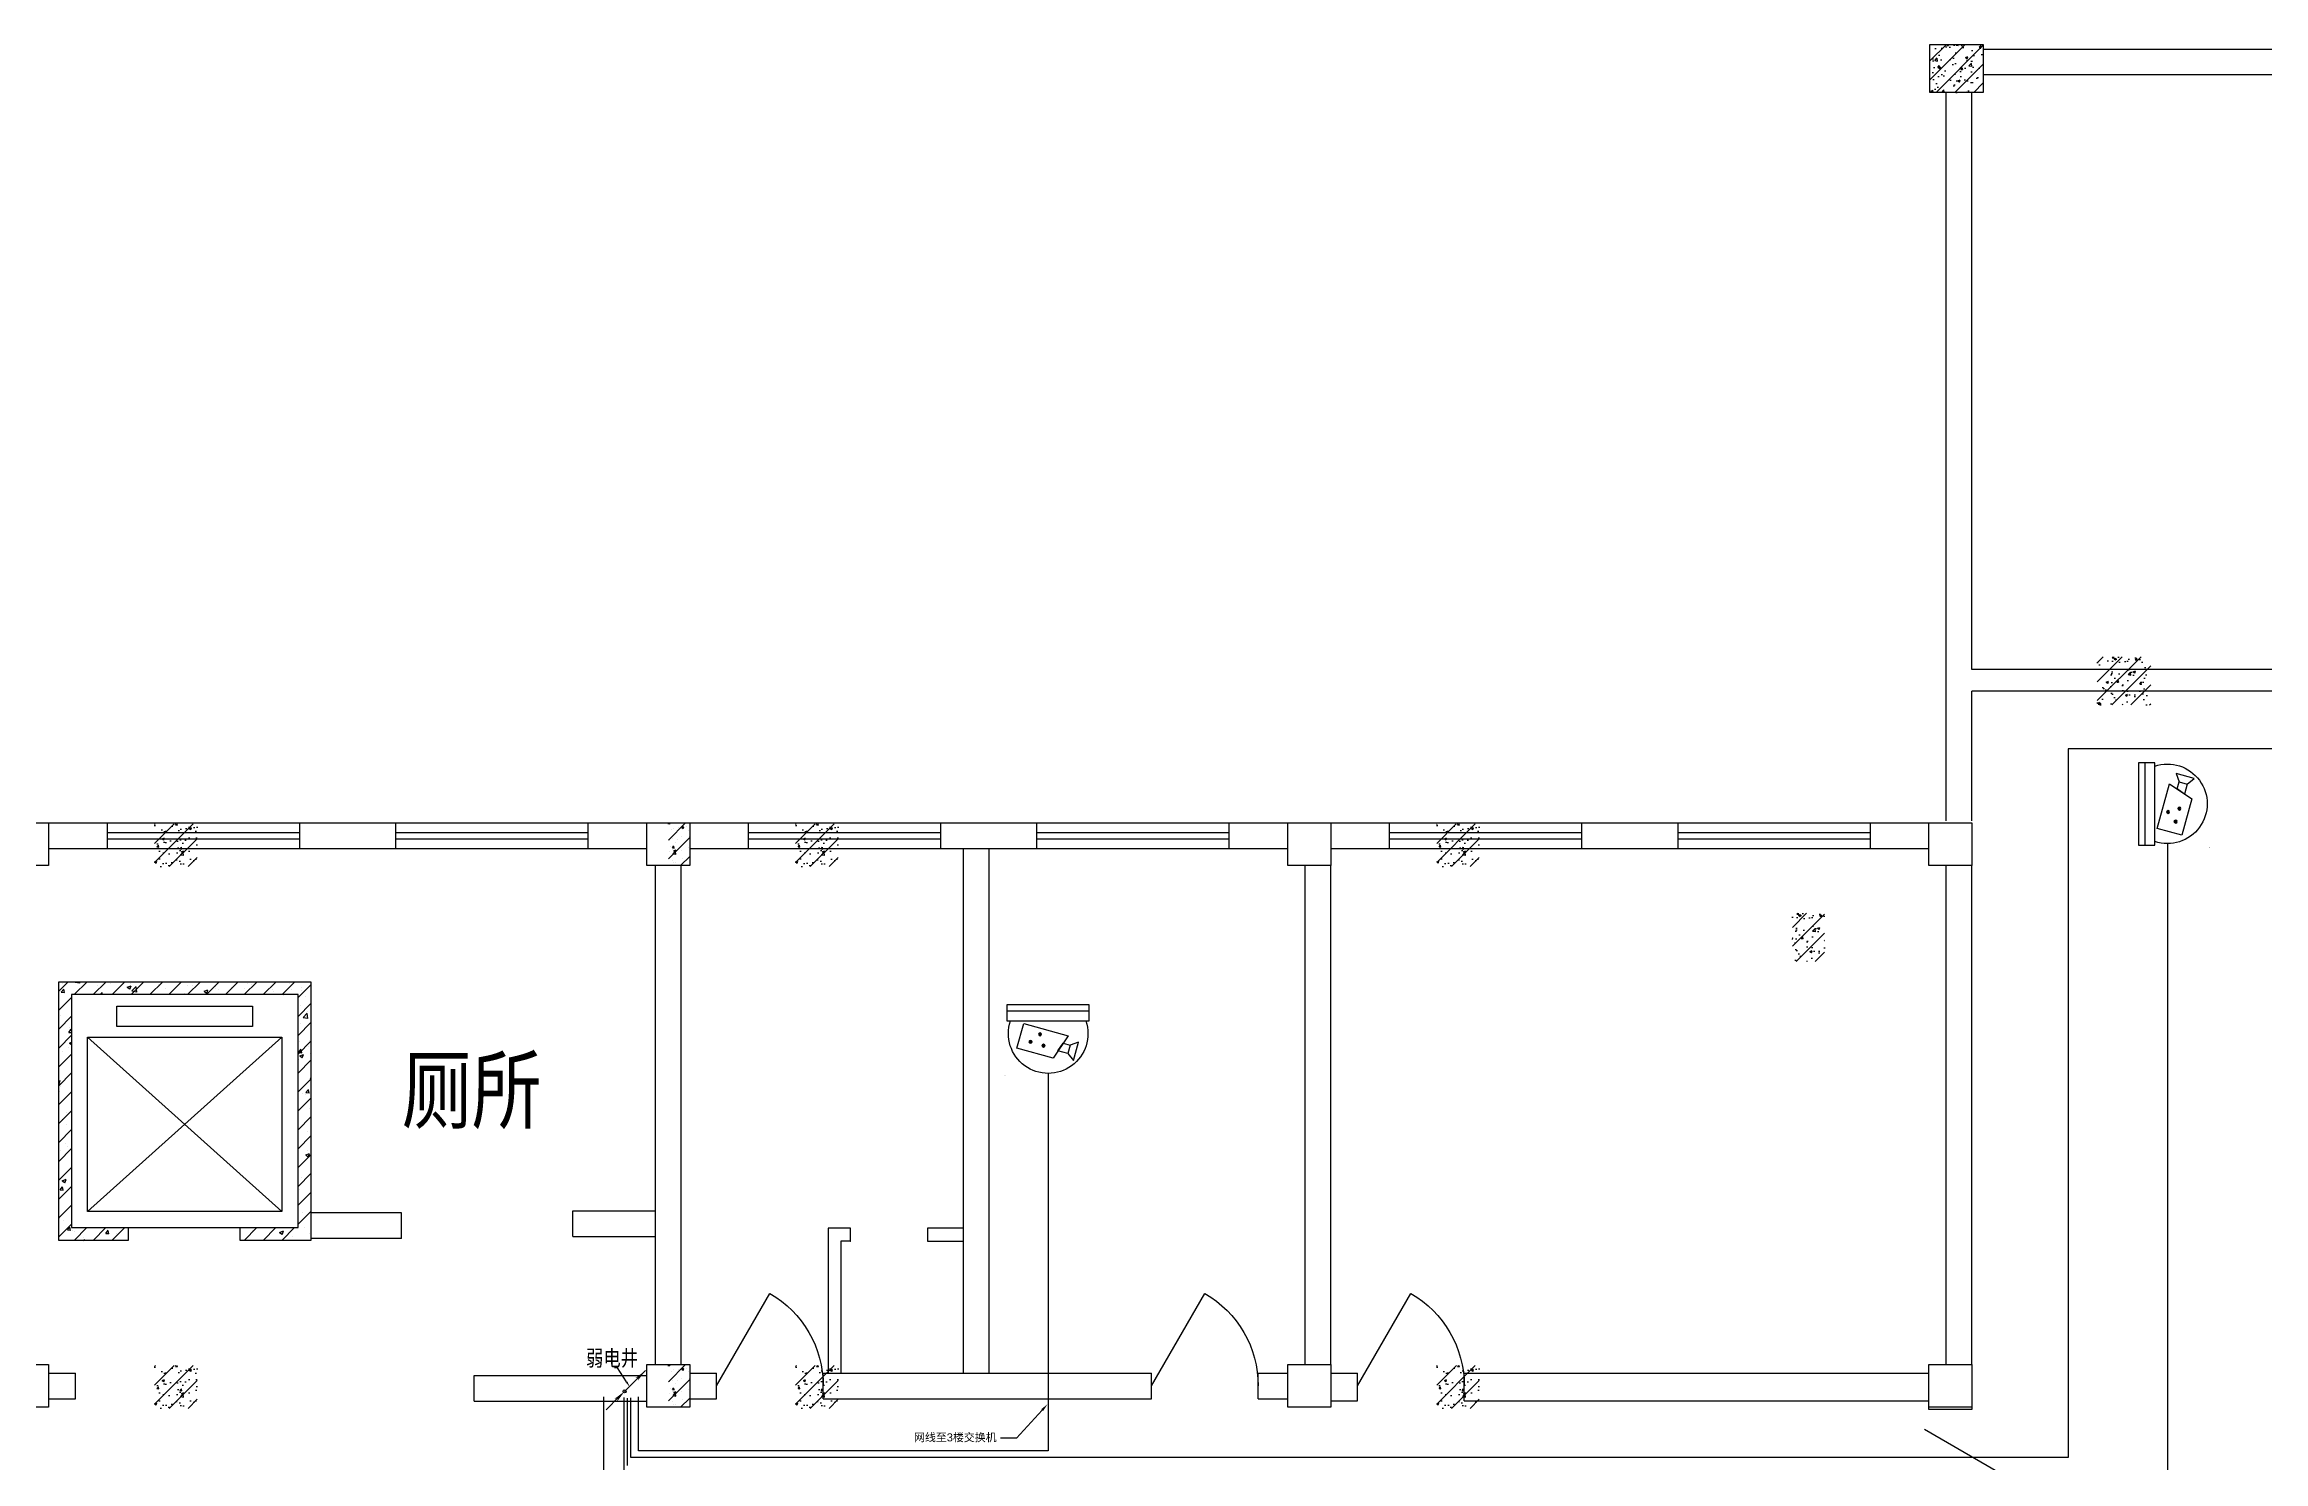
# Model space of a CAD drawing. Header units: millimetres. Extents: x 1454 to 76815, y 2126 to 32240.
# Drawn here: x 9694 to 23542, y 23398 to 32240 of the extents above; entities that cross this region are included whole.
import ezdxf
from ezdxf import colors
from ezdxf.entities.mleader import LeaderData, LeaderLine
from ezdxf.enums import TextEntityAlignment as Align
from ezdxf.math import Vec2, Vec3

# ---------------------------------------------------------------- set-up
doc = ezdxf.new("R2010")
doc.units = ezdxf.units.MM
doc.linetypes.add('CONTINOUS', pattern=[0])
for name, color, linetype in [('BD0', 7, 'Continuous'), ('C', 7, 'Continuous'), ('EBL', 3, 'Continuous'), ('EV-保安监控', 130, 'Continuous'), ('FL', 7, 'Continuous'), ('JJ', 7, 'Continuous'), ('M', 7, 'Continuous'), ('WINDOW_TEXT', 7, 'Continuous'), ('Z', 7, 'Continuous'), ('Z1', 9, 'Continuous'), ('安防设备', 1, 'Continuous'), ('文字说明', 7, 'Continuous'), ('标注', 3, 'Continuous')]:
    doc.layers.add(name, color=color, linetype=linetype)
doc.styles.add('china', font='SimSun.ttf', dxfattribs={"width": 0.8})
doc.styles.add('SIMPLEX', font='SIMPLEX.SHX')
doc.styles.get("Standard").update_dxf_attribs({"font": 'arial.ttf'})

# ---------------------------------------------------------------- blocks, each defined once
blk = doc.blocks.new('A$C7263570F')
at = {"layer": '安防设备', "color": 1, "linetype": 'Continuous', "lineweight": -3}
for p, q in [((0, 428), (0, 327)), ((514, 428), (0, 428)), ((514, 327), (514, 428)), ((514, 389), (0, 389)), ((0, 327), (514, 327)), ((62, 158), (105, 312)), ((105, 312), (382, 234)), ((288, 95), (62, 158)), ((141, 202), (138, 196)), ((138, 196), (141, 190)), ((141, 202), (147, 205)), ((141, 190), (147, 188)), ((147, 205), (153, 202)), ((147, 188), (153, 190)), ((153, 202), (155, 196)), ((155, 196), (153, 190)), ((201, 250), (198, 244)), ((198, 244), (201, 237)), ((201, 250), (207, 252)), ((201, 237), (207, 235)), ((207, 252), (213, 250)), ((207, 235), (213, 237)), ((213, 250), (215, 244)), ((215, 244), (213, 237)), ((222, 179), (219, 173)), ((219, 173), (222, 167)), ((222, 179), (228, 182)), ((222, 167), (228, 165)), ((228, 182), (234, 179)), ((228, 165), (234, 167)), ((234, 179), (236, 173)), ((236, 173), (234, 167)), ((382, 234), (288, 95)), ((319, 141), (351, 188)), ((380, 124), (319, 141)), ((351, 188), (395, 175)), ((395, 175), (380, 124)), ((395, 175), (380, 124)), ((447, 194), (395, 175)), ((415, 81), (447, 194)), ((380, 124), (415, 81))]:
    blk.add_line(p, q, dxfattribs=at)
at = {"layer": '安防设备', "color": 1, "linetype": 'Continuous', "lineweight": -3, "extrusion": (0, 0, -1)}
blk.add_ellipse((258, 248), major_axis=(0, 248), ratio=1, start_param=1.247574, end_param=5.035609, dxfattribs=at)
at = {"layer": '安防设备', "color": 1, "lineweight": -3, "extrusion": (0, 0, -1)}
for centre, major_axis, start_param, end_param in [((147, 196), (6.02, 6.02), 3.926991, 10.210176), ((207, 244), (6.02, 6.02), 3.926991, 10.210176), ((228, 173), (-6.02, 6.02), 5.497787, 11.780972)]:
    blk.add_ellipse(centre, major_axis=major_axis, ratio=1, start_param=start_param, end_param=end_param, dxfattribs=at)
at = {"layer": '安防设备', "color": 1, "linetype": 'Continuous', "lineweight": -3}
for points in [[(153, 202), (155, 196), (138, 196)], [(147, 205), (153, 202), (141, 202)], [(155, 196), (153, 190), (141, 190)], [(213, 250), (215, 244), (198, 244)], [(207, 252), (213, 250), (201, 250)], [(215, 244), (213, 237), (201, 237)], [(234, 179), (236, 173), (219, 173)], [(228, 182), (234, 179), (222, 179)], [(236, 173), (234, 167), (222, 167)]]:
    blk.add_solid(points, dxfattribs=at)
at = {"layer": '安防设备', "color": 1, "linetype": 'Continuous', "lineweight": -3, "extrusion": (0, 0, -1)}
for points in [[(-153, 202), (-141, 202), (-138, 196)], [(-155, 196), (-138, 196), (-141, 190)], [(-153, 190), (-141, 190), (-147, 188)], [(-213, 250), (-201, 250), (-198, 244)], [(-215, 244), (-198, 244), (-201, 237)], [(-213, 237), (-201, 237), (-207, 235)], [(-234, 179), (-222, 179), (-219, 173)], [(-236, 173), (-219, 173), (-222, 167)], [(-234, 167), (-222, 167), (-228, 165)]]:
    blk.add_solid(points, dxfattribs=at)
at = {"flags": 1}
for tag, p in [('SADA', (-61, 174)), ('ID', (664, -175)), ('名称', (-88, -232))]:
    blk.add_attdef(tag, p, '', height=200, dxfattribs=at)
blk.add_attdef('名称', (-20, -15), '', height=2.5)
blk = doc.blocks.new('_DBLK')
blk.add_line((-0.5, 0), (0, -0.866))
blk.add_arc((-0.5, 0), 1, 300, 0)
at = {"layer": 'WINDOW_TEXT', "style": 'SIMPLEX', "flags": 9}
blk.add_attdef('A', text='', height=1, dxfattribs=at).set_placement((0, 1.5), align=Align.MIDDLE)
blk = doc.blocks.new('A$C79620AF5')
at = {"layer": 'M', "yscale": 2000, "zscale": 2000, "rotation": 180}
for p, xscale in [((1000, 0), -2000), ((3000, 0), 2000)]:
    blk.add_blockref('_DBLK', p, dxfattribs=dict(at, xscale=xscale))

msp = doc.modelspace()

# ---------------------------------------------------------------- hatches: boundary and pattern name
at = {"layer": 'Z1'}
h = msp.add_hatch(dxfattribs=at)
h.set_pattern_fill('ANSI31', color=256, scale=666.666667, style=0)
h.set_pattern_definition([(45, (-1457362.63, -501754.86), (-58.925565, 58.925565), [])])
h.paths.add_polyline_path([(21460, 32240), (21793, 32240), (21793, 31940), (21460, 31940)])
h = msp.add_hatch(dxfattribs=at)
h.set_pattern_fill('AR-CONC', color=256, scale=20, style=0)
h.set_pattern_definition([(50, (-1457362.63, -501754.86), (143.4520365, -12.550427), [15, -165]), (355, (-1457362.63, -501754.86), (-27.750267, 150.438427), [12, -132]), (100.4514, (-1457350.68, -501755.9), (115.701876, 137.887908), [12.748038, -140.228422]), (46.1842, (-1457362.63, -501714.86), (213.44821, -33.103803), [22.5, -247.5]), (96.6356, (-1457344.84, -501717.62), (186.93254, 194.823574), [19.122058, -210.3426]), (351.1842, (-1457362.63, -501714.86), (186.93239, 194.82372), [18, -198]), (21, (-1457342.63, -501724.86), (119.38141, -80.523778), [15, -165]), (326, (-1457342.63, -501724.86), (48.663066, 145.030009), [12, -132]), (71.4514, (-1457332.68, -501731.57), (168.044526, 64.506099), [12.748038, -140.228422]), (37.5, (-1457362.63, -501754.86), (2.431971, 66.5787708), [0, -130.4, 0, -134, 0, -132.5]), (7.5, (-1457362.63, -501754.86), (52.6139075, 78.8823424), [0, -76.4, 0, -127.4, 0, -50.5]), (327.5, (-1457407.23, -501754.86), (106.7644872, -4.5109743), [0, -50, 0, -156, 0, -207]), (317.5, (-1457427.23, -501754.86), (116.637234, 20.0209965), [0, -65, 0, -103.6, 0, -147])])
h.paths.add_polyline_path([(21460, 32240), (21793, 32240), (21793, 31940), (21460, 31940)])
h = msp.add_hatch(dxfattribs=at)
h.set_pattern_fill('ANSI31', color=256, scale=666.666667, style=0)
h.set_pattern_definition([(45, (-1663123.22, -79572.72), (-58.925565, 58.925565), [])])
h.paths.add_polyline_path([(22504, 28419), (22838, 28419), (22838, 28119), (22504, 28119)])
h = msp.add_hatch(dxfattribs=at)
h.set_pattern_fill('AR-CONC', color=256, scale=20, style=0)
h.set_pattern_definition([(50, (-1663123.22, -79572.72), (143.4520365, -12.550427), [15, -165]), (355, (-1663123.22, -79572.72), (-27.750267, 150.438427), [12, -132]), (100.4514, (-1663111.26, -79573.77), (115.701876, 137.887908), [12.748038, -140.228422]), (46.1842, (-1663123.22, -79532.72), (213.44821, -33.103803), [22.5, -247.5]), (96.6356, (-1663105.43, -79535.48), (186.93254, 194.823574), [19.122058, -210.3426]), (351.1842, (-1663123.22, -79532.72), (186.93239, 194.82372), [18, -198]), (21, (-1663103.22, -79542.72), (119.3814104, -80.523778), [15, -165]), (326, (-1663103.22, -79542.72), (48.663066, 145.030009), [12, -132]), (71.4514, (-1663093.27, -79549.43), (168.044526, 64.506099), [12.748038, -140.228422]), (37.5, (-1663123.22, -79572.72), (2.431971, 66.5787708), [0, -130.4, 0, -134, 0, -132.5]), (7.5, (-1663123.22, -79572.72), (52.6139075, 78.8823424), [0, -76.4, 0, -127.4, 0, -50.5]), (327.5, (-1663167.82, -79572.72), (106.7644872, -4.5109743), [0, -50, 0, -156, 0, -207]), (317.5, (-1663187.82, -79572.72), (116.637234, 20.0209965), [0, -65, 0, -103.6, 0, -147])])
h.paths.add_polyline_path([(22504, 28419), (22838, 28419), (22838, 28119), (22504, 28119)])
h = msp.add_hatch(dxfattribs=at)
h.set_pattern_fill('ANSI31', color=256, scale=666.666667, style=0)
h.set_pattern_definition([(45, (-1698977.26, -53520.46), (-58.925565, 58.925565), [])])
h.paths.add_polyline_path([(10382, 27376), (10648, 27376), (10648, 27110), (10382, 27110)])
h = msp.add_hatch(dxfattribs=at)
h.set_pattern_fill('AR-CONC', color=256, scale=20, style=0)
h.set_pattern_definition([(50, (-1698977.26, -53520.46), (143.4520365, -12.550427), [15, -165]), (355, (-1698977.26, -53520.46), (-27.750267, 150.438427), [12, -132]), (100.4514, (-1698965.3, -53521.5), (115.701876, 137.887908), [12.748038, -140.228422]), (46.1842, (-1698977.26, -53480.46), (213.44821, -33.103803), [22.5, -247.5]), (96.6356, (-1698959.47, -53483.22), (186.93254, 194.823574), [19.122058, -210.3426]), (351.1842, (-1698977.26, -53480.46), (186.93239, 194.82372), [18, -198]), (21, (-1698957.26, -53490.46), (119.3814104, -80.523778), [15, -165]), (326, (-1698957.26, -53490.46), (48.663066, 145.030009), [12, -132]), (71.4514, (-1698947.31, -53497.17), (168.044526, 64.506099), [12.748038, -140.228422]), (37.5, (-1698977.26, -53520.46), (2.431971, 66.5787708), [0, -130.4, 0, -134, 0, -132.5]), (7.5, (-1698977.26, -53520.46), (52.6139075, 78.8823424), [0, -76.4, 0, -127.4, 0, -50.5]), (327.5, (-1699021.86, -53520.46), (106.7644872, -4.5109743), [0, -50, 0, -156, 0, -207]), (317.5, (-1699041.86, -53520.46), (116.637234, 20.0209965), [0, -65, 0, -103.6, 0, -147])])
h.paths.add_polyline_path([(10382, 27376), (10648, 27376), (10648, 27110), (10382, 27110)])
h = msp.add_hatch(dxfattribs=at)
h.set_pattern_fill('AR-CONC', color=256, scale=20, style=0)
h.set_pattern_definition([(50, (-1694977.26, -53520.46), (143.4520365, -12.550427), [15, -165]), (355, (-1694977.26, -53520.46), (-27.750267, 150.438427), [12, -132]), (100.4514, (-1694965.3, -53521.5), (115.701876, 137.887908), [12.748038, -140.228422]), (46.1842, (-1694977.26, -53480.46), (213.44821, -33.103803), [22.5, -247.5]), (96.6356, (-1694959.47, -53483.22), (186.93254, 194.823574), [19.122058, -210.3426]), (351.1842, (-1694977.26, -53480.46), (186.93239, 194.82372), [18, -198]), (21, (-1694957.26, -53490.46), (119.3814104, -80.523778), [15, -165]), (326, (-1694957.26, -53490.46), (48.663066, 145.030009), [12, -132]), (71.4514, (-1694947.31, -53497.17), (168.044526, 64.506099), [12.748038, -140.228422]), (37.5, (-1694977.26, -53520.46), (2.431971, 66.5787708), [0, -130.4, 0, -134, 0, -132.5]), (7.5, (-1694977.26, -53520.46), (52.6139075, 78.8823424), [0, -76.4, 0, -127.4, 0, -50.5]), (327.5, (-1695021.86, -53520.46), (106.7644872, -4.5109743), [0, -50, 0, -156, 0, -207]), (317.5, (-1695041.86, -53520.46), (116.637234, 20.0209965), [0, -65, 0, -103.6, 0, -147])])
h.paths.add_polyline_path([(14382, 27376), (14648, 27376), (14648, 27110), (14382, 27110)])
h = msp.add_hatch(dxfattribs=at)
h.set_pattern_fill('ANSI31', color=256, scale=666.666667, style=0)
h.set_pattern_definition([(45, (-1694977.26, -53520.46), (-58.925565, 58.925565), [])])
h.paths.add_polyline_path([(14382, 27376), (14648, 27376), (14648, 27110), (14382, 27110)])
h = msp.add_hatch(dxfattribs=at)
h.set_pattern_fill('ANSI31', color=256, scale=666.666667, style=0)
h.set_pattern_definition([(45, (-1690977.26, -53520.46), (-58.925565, 58.925565), [])])
h.paths.add_polyline_path([(18382, 27376), (18648, 27376), (18648, 27110), (18382, 27110)])
h = msp.add_hatch(dxfattribs=at)
h.set_pattern_fill('AR-CONC', color=256, scale=20, style=0)
h.set_pattern_definition([(50, (-1690977.26, -53520.46), (143.4520365, -12.550427), [15, -165]), (355, (-1690977.26, -53520.46), (-27.750267, 150.438427), [12, -132]), (100.4514, (-1690965.3, -53521.5), (115.701876, 137.887908), [12.748038, -140.228422]), (46.1842, (-1690977.26, -53480.46), (213.44821, -33.103803), [22.5, -247.5]), (96.6356, (-1690959.47, -53483.22), (186.93254, 194.823574), [19.122058, -210.3426]), (351.1842, (-1690977.26, -53480.46), (186.93239, 194.82372), [18, -198]), (21, (-1690957.26, -53490.46), (119.3814104, -80.523778), [15, -165]), (326, (-1690957.26, -53490.46), (48.663066, 145.030009), [12, -132]), (71.4514, (-1690947.31, -53497.17), (168.044526, 64.506099), [12.748038, -140.228422]), (37.5, (-1690977.26, -53520.46), (2.431971, 66.5787708), [0, -130.4, 0, -134, 0, -132.5]), (7.5, (-1690977.26, -53520.46), (52.6139075, 78.8823424), [0, -76.4, 0, -127.4, 0, -50.5]), (327.5, (-1691021.86, -53520.46), (106.7644872, -4.5109743), [0, -50, 0, -156, 0, -207]), (317.5, (-1691041.86, -53520.46), (116.637234, 20.0209965), [0, -65, 0, -103.6, 0, -147])])
h.paths.add_polyline_path([(18382, 27376), (18648, 27376), (18648, 27110), (18382, 27110)])
h = msp.add_hatch(dxfattribs=at)
h.set_pattern_fill('AR-CONC', color=256, scale=20, style=0)
h.set_pattern_definition([(50, (-1665092.01, -81172.55), (143.4520365, -12.550427), [15, -165]), (355, (-1665092, -81172.55), (-27.750267, 150.438427), [12, -132]), (100.4514, (-1665080.05, -81173.6), (115.701876, 137.887908), [12.748038, -140.228422]), (46.1842, (-1665092, -81132.55), (213.44821, -33.103803), [22.5, -247.5]), (96.6356, (-1665074.22, -81135.3), (186.93254, 194.823574), [19.122058, -210.3426]), (351.1842, (-1665092, -81132.55), (186.93239, 194.82372), [18, -198]), (21, (-1665072.01, -81142.55), (119.3814104, -80.523778), [15, -165]), (326, (-1665072, -81142.55), (48.663066, 145.030009), [12, -132]), (71.4514, (-1665062.06, -81149.26), (168.044526, 64.506099), [12.748038, -140.228422]), (37.5, (-1665092.007, -81172.547), (2.431971, 66.5787708), [0, -130.4, 0, -134, 0, -132.5]), (7.5, (-1665092.01, -81172.55), (52.6139075, 78.8823424), [0, -76.4, 0, -127.4, 0, -50.5]), (327.5, (-1665136.607, -81172.547), (106.7644872, -4.5109743), [0, -50, 0, -156, 0, -207]), (317.5, (-1665156.61, -81172.55), (116.637234, 20.0209965), [0, -65, 0, -103.6, 0, -147])])
h.paths.add_polyline_path([(20602, 26819), (20802, 26819), (20802, 26519), (20602, 26519)])
h = msp.add_hatch(dxfattribs=at)
h.set_pattern_fill('ANSI31', color=256, scale=666.666667, style=0)
h.set_pattern_definition([(45, (-1665092.01, -81172.55), (-58.925565, 58.925565), [])])
h.paths.add_polyline_path([(20602, 26819), (20802, 26819), (20802, 26519), (20602, 26519)])
h = msp.add_hatch(dxfattribs=at)
h.set_pattern_fill('ANSI31', color=256, scale=666.666667, style=0)
h.set_pattern_definition([(45, (-1698977.26, -56900.4), (-58.925565, 58.925565), [])])
h.paths.add_polyline_path([(10382, 23997), (10648, 23997), (10648, 23730), (10382, 23730)])
h = msp.add_hatch(dxfattribs=at)
h.set_pattern_fill('AR-CONC', color=256, scale=20, style=0)
h.set_pattern_definition([(50, (-1698977.26, -56900.4), (143.4520365, -12.550427), [15, -165]), (355, (-1698977.26, -56900.4), (-27.750267, 150.438427), [12, -132]), (100.4514, (-1698965.3, -56901.45), (115.701876, 137.887908), [12.748038, -140.228422]), (46.1842, (-1698977.26, -56860.4), (213.44821, -33.103803), [22.5, -247.5]), (96.6356, (-1698959.47, -56863.16), (186.93254, 194.823574), [19.122058, -210.3426]), (351.1842, (-1698977.26, -56860.4), (186.93239, 194.82372), [18, -198]), (21, (-1698957.26, -56870.4), (119.3814104, -80.523778), [15, -165]), (326, (-1698957.26, -56870.4), (48.663066, 145.030009), [12, -132]), (71.4514, (-1698947.31, -56877.11), (168.044526, 64.506099), [12.748038, -140.228422]), (37.5, (-1698977.26, -56900.4), (2.431971, 66.5787708), [0, -130.4, 0, -134, 0, -132.5]), (7.5, (-1698977.26, -56900.4), (52.6139075, 78.8823424), [0, -76.4, 0, -127.4, 0, -50.5]), (327.5, (-1699021.86, -56900.4), (106.7644872, -4.5109743), [0, -50, 0, -156, 0, -207]), (317.5, (-1699041.86, -56900.4), (116.637234, 20.0209965), [0, -65, 0, -103.6, 0, -147])])
h.paths.add_polyline_path([(10382, 23997), (10648, 23997), (10648, 23730), (10382, 23730)])
h = msp.add_hatch(dxfattribs=at)
h.set_pattern_fill('AR-CONC', color=256, scale=20, style=0)
h.set_pattern_definition([(50, (-1694977.26, -56900.4), (143.4520365, -12.550427), [15, -165]), (355, (-1694977.26, -56900.4), (-27.750267, 150.438427), [12, -132]), (100.4514, (-1694965.3, -56901.45), (115.701876, 137.887908), [12.748038, -140.228422]), (46.1842, (-1694977.26, -56860.4), (213.44821, -33.103803), [22.5, -247.5]), (96.6356, (-1694959.47, -56863.16), (186.93254, 194.823574), [19.122058, -210.3426]), (351.1842, (-1694977.26, -56860.4), (186.93239, 194.82372), [18, -198]), (21, (-1694957.26, -56870.4), (119.3814104, -80.523778), [15, -165]), (326, (-1694957.26, -56870.4), (48.663066, 145.030009), [12, -132]), (71.4514, (-1694947.31, -56877.11), (168.044526, 64.506099), [12.748038, -140.228422]), (37.5, (-1694977.26, -56900.4), (2.431971, 66.5787708), [0, -130.4, 0, -134, 0, -132.5]), (7.5, (-1694977.26, -56900.4), (52.6139075, 78.8823424), [0, -76.4, 0, -127.4, 0, -50.5]), (327.5, (-1695021.86, -56900.4), (106.7644872, -4.5109743), [0, -50, 0, -156, 0, -207]), (317.5, (-1695041.86, -56900.4), (116.637234, 20.0209965), [0, -65, 0, -103.6, 0, -147])])
h.paths.add_polyline_path([(14382, 23997), (14648, 23997), (14648, 23730), (14382, 23730)])
h = msp.add_hatch(dxfattribs=at)
h.set_pattern_fill('ANSI31', color=256, scale=666.666667, style=0)
h.set_pattern_definition([(45, (-1694977.26, -56900.4), (-58.925565, 58.925565), [])])
h.paths.add_polyline_path([(14382, 23997), (14648, 23997), (14648, 23730), (14382, 23730)])
h = msp.add_hatch(dxfattribs=at)
h.set_pattern_fill('ANSI31', color=256, scale=666.666667, style=0)
h.set_pattern_definition([(45, (-1690977.26, -56900.4), (-58.925565, 58.925565), [])])
h.paths.add_polyline_path([(18382, 23997), (18648, 23997), (18648, 23730), (18382, 23730)])
h = msp.add_hatch(dxfattribs=at)
h.set_pattern_fill('AR-CONC', color=256, scale=20, style=0)
h.set_pattern_definition([(50, (-1690977.26, -56900.4), (143.4520365, -12.550427), [15, -165]), (355, (-1690977.26, -56900.4), (-27.750267, 150.438427), [12, -132]), (100.4514, (-1690965.3, -56901.45), (115.701876, 137.887908), [12.748038, -140.228422]), (46.1842, (-1690977.26, -56860.4), (213.44821, -33.103803), [22.5, -247.5]), (96.6356, (-1690959.47, -56863.16), (186.93254, 194.823574), [19.122058, -210.3426]), (351.1842, (-1690977.26, -56860.4), (186.93239, 194.82372), [18, -198]), (21, (-1690957.26, -56870.4), (119.3814104, -80.523778), [15, -165]), (326, (-1690957.26, -56870.4), (48.663066, 145.030009), [12, -132]), (71.4514, (-1690947.31, -56877.11), (168.044526, 64.506099), [12.748038, -140.228422]), (37.5, (-1690977.26, -56900.4), (2.431971, 66.5787708), [0, -130.4, 0, -134, 0, -132.5]), (7.5, (-1690977.26, -56900.4), (52.6139075, 78.8823424), [0, -76.4, 0, -127.4, 0, -50.5]), (327.5, (-1691021.86, -56900.4), (106.7644872, -4.5109743), [0, -50, 0, -156, 0, -207]), (317.5, (-1691041.86, -56900.4), (116.637234, 20.0209965), [0, -65, 0, -103.6, 0, -147])])
h.paths.add_polyline_path([(18382, 23997), (18648, 23997), (18648, 23730), (18382, 23730)])

# ---------------------------------------------------------------- linework, layer by layer
at = {"layer": 'BD0'}
for p, q in [((28008, 32209), (21793, 32209)), ((23675, 32049), (21793, 32049)), ((21561, 27396), (21561, 31940)), ((21721, 28339), (21721, 31940)), ((21721, 27396), (21721, 28205)), ((9721, 27383), (10088, 27383)), ((10088, 27223), (10088, 27383)), ((11288, 27223), (11288, 27383)), ((11288, 27383), (11888, 27383)), ((11888, 27223), (11888, 27383)), ((13088, 27223), (13088, 27383)), ((13088, 27383), (13454, 27383)), ((13721, 27383), (14088, 27383)), ((13721, 27383), (14088, 27383)), ((14088, 27223), (14088, 27383)), ((14088, 27223), (14088, 27383)), ((15288, 27383), (15888, 27383)), ((15288, 27223), (15288, 27383)), ((15288, 27223), (15288, 27383)), ((15288, 27383), (15888, 27383)), ((15888, 27223), (15888, 27383)), ((15888, 27223), (15888, 27383)), ((17088, 27383), (17454, 27383)), ((17088, 27223), (17088, 27383)), ((17721, 27383), (18088, 27383)), ((17721, 27383), (18088, 27383)), ((18088, 27223), (18088, 27383)), ((18088, 27223), (18088, 27383)), ((19288, 27383), (19888, 27383)), ((19288, 27223), (19288, 27383)), ((19288, 27223), (19288, 27383)), ((19288, 27383), (19888, 27383)), ((19888, 27223), (19888, 27383)), ((19888, 27223), (19888, 27383)), ((21088, 27223), (21088, 27383)), ((21088, 27383), (21454, 27383)), ((9721, 27223), (10088, 27223)), ((11288, 27223), (11888, 27223)), ((13088, 27223), (13454, 27223)), ((13721, 27223), (14088, 27223)), ((13721, 27223), (14088, 27223)), ((15288, 27223), (15888, 27223)), ((15288, 27223), (15888, 27223)), ((15429, 23950), (15429, 27223)), ((15589, 23950), (15589, 27223)), ((17088, 27223), (17454, 27223)), ((17721, 27223), (18088, 27223)), ((17721, 27223), (18088, 27223)), ((19288, 27223), (19888, 27223)), ((19288, 27223), (19888, 27223)), ((21088, 27223), (21454, 27223)), ((13508, 24003), (13508, 27116)), ((13668, 24003), (13668, 27116)), ((13668, 24003), (13668, 27116)), ((17561, 24003), (17561, 27116)), ((17721, 24003), (17721, 27116)), ((21561, 24003), (21561, 27116)), ((21721, 24003), (21721, 27116)), ((9784, 26392), (11357, 26392)), ((9784, 24778), (9784, 26392)), ((9864, 26312), (9864, 24858)), ((11277, 26312), (9864, 26312)), ((11277, 24858), (11277, 26312)), ((11357, 26392), (11357, 24778)), ((11923, 24949), (11357, 24949)), ((12992, 24963), (13508, 24963)), ((9864, 24858), (10217, 24858)), ((10217, 24858), (10217, 24778)), ((10917, 24858), (11277, 24858)), ((10917, 24778), (10917, 24858)), ((11923, 24789), (11357, 24789)), ((12992, 24803), (13508, 24803)), ((14585, 24854), (14585, 23950)), ((14725, 24854), (14585, 24854)), ((14725, 24774), (14725, 24854)), ((15204, 24854), (15204, 24774)), ((15429, 24854), (15204, 24854)), ((10217, 24778), (9784, 24778)), ((11357, 24778), (10917, 24778)), ((14665, 24774), (14665, 23950)), ((14725, 24774), (14665, 24774)), ((14725, 24774), (14726, 24774)), ((15204, 24774), (15429, 24774)), ((9721, 23950), (9888, 23950)), ((9888, 23790), (9888, 23950)), ((12376, 23934), (13454, 23934)), ((13721, 23950), (13888, 23950)), ((13721, 23950), (13888, 23950)), ((13888, 23790), (13888, 23950)), ((13888, 23790), (13888, 23950)), ((13888, 23790), (13888, 23857)), ((14554, 23950), (16602, 23950)), ((14554, 23790), (14554, 23950)), ((14554, 23790), (14554, 23950)), ((14554, 23790), (14554, 23857)), ((17263, 23950), (17454, 23950)), ((17721, 23950), (17888, 23950)), ((17721, 23950), (17888, 23950)), ((17888, 23790), (17888, 23950)), ((17888, 23790), (17888, 23950)), ((17888, 23777), (17888, 23857)), ((18554, 23790), (18554, 23950)), ((18554, 23790), (18554, 23950)), ((18554, 23950), (21454, 23950)), ((18554, 23777), (18554, 23857)), ((9721, 23790), (9888, 23790)), ((12376, 23774), (13454, 23774)), ((13721, 23790), (13888, 23790)), ((13721, 23790), (13888, 23790)), ((14554, 23790), (16602, 23790)), ((17268, 23790), (17454, 23790)), ((17721, 23777), (17888, 23777)), ((18554, 23777), (21454, 23777))]:
    msp.add_line(p, q, dxfattribs=at)
at = {"layer": 'C', "color": 7}
for p, q in [((10088, 27383), (11288, 27383)), ((10088, 27323), (11288, 27323)), ((10088, 27283), (11288, 27283)), ((11888, 27383), (13088, 27383)), ((11888, 27323), (13088, 27323)), ((11888, 27283), (13088, 27283)), ((14088, 27383), (15288, 27383)), ((14088, 27383), (15288, 27383)), ((14088, 27323), (15288, 27323)), ((14088, 27323), (15288, 27323)), ((14088, 27283), (15288, 27283)), ((14088, 27283), (15288, 27283)), ((15888, 27383), (17088, 27383)), ((15888, 27323), (17088, 27323)), ((15888, 27283), (17088, 27283)), ((18088, 27383), (19288, 27383)), ((18088, 27383), (19288, 27383)), ((18088, 27323), (19288, 27323)), ((18088, 27323), (19288, 27323)), ((18088, 27283), (19288, 27283)), ((18088, 27283), (19288, 27283)), ((19888, 27383), (21088, 27383)), ((19888, 27323), (21088, 27323)), ((19888, 27283), (21088, 27283)), ((10088, 27223), (11288, 27223)), ((11888, 27223), (13088, 27223)), ((14088, 27223), (15288, 27223)), ((14088, 27223), (15288, 27223)), ((15888, 27223), (17088, 27223)), ((18088, 27223), (19288, 27223)), ((18088, 27223), (19288, 27223)), ((19888, 27223), (21088, 27223))]:
    msp.add_line(p, q, dxfattribs=at)
at = {"layer": 'EBL'}
for p, q in [((13315, 23836), (13445, 23966)), ((13199, 23721), (13282, 23803))]:
    msp.add_line(p, q, dxfattribs=at)
msp.add_circle((13315, 23836), 9.17, dxfattribs=at)
for points in [[(13445, 23966), (13381, 23918), (13397, 23902), (13403, 23924)], [(13315, 23836), (13251, 23789), (13268, 23772), (13273, 23794)]]:
    msp.add_solid(points, dxfattribs=at)
at = {"layer": 'EV-保安监控', "color": 0}
for p, q in [((11923, 24789), (11923, 24949)), ((12992, 24803), (12992, 24963)), ((12376, 23774), (12376, 23934)), ((16602, 23790), (16602, 23950)), ((17268, 23790), (17268, 23950))]:
    msp.add_line(p, q, dxfattribs=at)
at = {"layer": 'FL'}
msp.add_line((10217, 24858), (10917, 24858), dxfattribs=at)
at = {"layer": 'JJ'}
for p, q in [((10147, 26239), (10994, 26239)), ((10147, 26112), (10147, 26239)), ((10994, 26239), (10994, 26112)), ((9964, 24958), (9964, 26045)), ((9964, 26045), (11177, 26045)), ((9964, 24958), (11177, 26045)), ((9964, 26045), (11177, 24958)), ((10994, 26112), (10147, 26112)), ((11177, 26045), (11177, 24958)), ((11177, 24958), (9964, 24958))]:
    msp.add_line(p, q, dxfattribs=at)
at = {"layer": 'Z'}
for p, q in [((23636, 28339), (21721, 28339)), ((23636, 28205), (21721, 28205))]:
    msp.add_line(p, q, dxfattribs=at)
for points in [[(21460, 32240), (21793, 32240), (21793, 31940), (21460, 31940)], [(9454, 27383), (9721, 27383), (9721, 27116), (9454, 27116)], [(13454, 27383), (13721, 27383), (13721, 27116), (13454, 27116)], [(17454, 27383), (17721, 27383), (17721, 27116), (17454, 27116)], [(21454, 27383), (21721, 27383), (21721, 27116), (21454, 27116)], [(9454, 24003), (9721, 24003), (9721, 23737), (9454, 23737)], [(13454, 24003), (13721, 24003), (13721, 23737), (13454, 23737)], [(17454, 24003), (17721, 24003), (17721, 23737), (17454, 23737)], [(21454, 24003), (21721, 24003), (21721, 23737), (21454, 23737)]]:
    msp.add_lwpolyline(points, close=True, dxfattribs=at)
for points in [[(13588, 27383), (13721, 27383), (13721, 27116), (13588, 27116)], [(13588, 24003), (13721, 24003), (13721, 23737), (13588, 23737)], [(21721, 23857), (21721, 23723), (21454, 23723), (21454, 23857)]]:
    msp.add_lwpolyline(points, dxfattribs=at)
at = {"layer": 'Z1'}
for p, q in [((13585, 27378), (13590, 27383)), ((13585, 27378), (13597, 27377)), ((13588, 27276), (13695, 27383)), ((13588, 27158), (13721, 27291)), ((13597, 27375), (13596, 27383)), ((13606, 27341), (13606, 27341)), ((13616, 27284), (13616, 27284)), ((13619, 27350), (13619, 27350)), ((13648, 27282), (13648, 27282)), ((13651, 27354), (13651, 27354)), ((13671, 27364), (13671, 27364)), ((13671, 27355), (13685, 27361)), ((13671, 27355), (13681, 27348)), ((13671, 27297), (13671, 27297)), ((13681, 27347), (13685, 27359)), ((13701, 27361), (13701, 27361)), ((13713, 27337), (13713, 27337)), ((13717, 27296), (13717, 27296)), ((13720, 27363), (13720, 27363)), ((13592, 27160), (13592, 27160)), ((13596, 27203), (13596, 27203)), ((13598, 27276), (13598, 27276)), ((13602, 27233), (13602, 27233)), ((13611, 27150), (13611, 27150)), ((13613, 27227), (13623, 27239)), ((13613, 27227), (13625, 27226)), ((13614, 27217), (13614, 27217)), ((13617, 27190), (13633, 27206)), ((13617, 27190), (13635, 27187)), ((13622, 27210), (13636, 27215)), ((13622, 27210), (13632, 27203)), ((13625, 27225), (13623, 27237)), ((13631, 27262), (13631, 27262)), ((13632, 27202), (13636, 27214)), ((13635, 27186), (13633, 27205)), ((13664, 27116), (13721, 27173)), ((13672, 27213), (13672, 27213)), ((13678, 27163), (13678, 27163)), ((13699, 27155), (13699, 27155)), ((13712, 27163), (13712, 27163)), ((13715, 27230), (13715, 27230)), ((13719, 27253), (13719, 27253)), ((13619, 27134), (13619, 27134)), ((13634, 27133), (13634, 27133)), ((9784, 26332), (9843, 26392)), ((9799, 26327), (9816, 26346)), ((9799, 26327), (9819, 26325)), ((9807, 26380), (9807, 26380)), ((9819, 26324), (9816, 26345)), ((9816, 26339), (9816, 26339)), ((9881, 26312), (9961, 26392)), ((9886, 26389), (9888, 26392)), ((9886, 26389), (9915, 26385)), ((9915, 26383), (9914, 26392)), ((9941, 26389), (9941, 26389)), ((9999, 26312), (10079, 26392)), ((10026, 26367), (10026, 26367)), ((10043, 26312), (10055, 26325)), ((10052, 26389), (10052, 26389)), ((10057, 26312), (10055, 26324)), ((10110, 26378), (10110, 26378)), ((10117, 26312), (10197, 26392)), ((10212, 26358), (10235, 26367)), ((10212, 26358), (10228, 26347)), ((10228, 26346), (10235, 26366)), ((10230, 26382), (10230, 26382)), ((10235, 26312), (10315, 26392)), ((10241, 26334), (10267, 26361)), ((10241, 26334), (10271, 26329)), ((10271, 26328), (10267, 26360)), ((10278, 26325), (10278, 26325)), ((10353, 26312), (10433, 26392)), ((10408, 26374), (10408, 26374)), ((10449, 26348), (10449, 26348)), ((10471, 26312), (10551, 26392)), ((10568, 26318), (10568, 26318)), ((10571, 26314), (10571, 26314)), ((10586, 26367), (10586, 26367)), ((10588, 26312), (10668, 26392)), ((10617, 26369), (10617, 26369)), ((10691, 26332), (10714, 26341)), ((10691, 26332), (10707, 26321)), ((10706, 26312), (10786, 26392)), ((10708, 26319), (10714, 26339)), ((10764, 26359), (10764, 26359)), ((10765, 26348), (10765, 26348)), ((10779, 26346), (10779, 26346)), ((10824, 26312), (10904, 26392)), ((10862, 26357), (10862, 26357)), ((10942, 26312), (11022, 26392)), ((10942, 26352), (10942, 26352)), ((10960, 26381), (10960, 26381)), ((10989, 26374), (10989, 26374)), ((11049, 26389), (11049, 26389)), ((11060, 26312), (11140, 26392)), ((11120, 26344), (11120, 26344)), ((11126, 26328), (11126, 26328)), ((11178, 26312), (11258, 26392)), ((11187, 26312), (11193, 26314)), ((11193, 26312), (11193, 26313)), ((11227, 26382), (11227, 26382)), ((11234, 26341), (11234, 26341)), ((11277, 26293), (11357, 26373)), ((11297, 26337), (11297, 26337)), ((11299, 26353), (11299, 26353)), ((9784, 26214), (9864, 26294)), ((9784, 26096), (9864, 26176)), ((9793, 26181), (9793, 26181)), ((11277, 26175), (11357, 26255)), ((11295, 26242), (11295, 26242)), ((11309, 26168), (11334, 26196)), ((11321, 26298), (11321, 26298)), ((11338, 26163), (11335, 26194)), ((11339, 26205), (11339, 26205)), ((9784, 25978), (9864, 26058)), ((9846, 26076), (9862, 26095)), ((9846, 26076), (9864, 26075)), ((9850, 26094), (9850, 26094)), ((9851, 26104), (9851, 26104)), ((9864, 26085), (9862, 26094)), ((11277, 26057), (11357, 26137)), ((11291, 26131), (11291, 26131)), ((11309, 26168), (11338, 26164)), ((11356, 26062), (11356, 26062)), ((9784, 25860), (9864, 25940)), ((9784, 25925), (9784, 25925)), ((9806, 25957), (9806, 25957)), ((9847, 25984), (9847, 25984)), ((9851, 26009), (9864, 26014)), ((9851, 26009), (9864, 26000)), ((11277, 25940), (11357, 26020)), ((11277, 25822), (11357, 25902)), ((11280, 25951), (11296, 25970)), ((11280, 25951), (11300, 25949)), ((11283, 25909), (11283, 25909)), ((11287, 26020), (11287, 26020)), ((11288, 25929), (11311, 25938)), ((11288, 25929), (11304, 25918)), ((11300, 25948), (11296, 25968)), ((11304, 25917), (11311, 25937)), ((11344, 25990), (11344, 25990)), ((11348, 26026), (11348, 26026)), ((11352, 25942), (11352, 25942)), ((9784, 25743), (9864, 25823)), ((9784, 25773), (9793, 25776)), ((9784, 25758), (9786, 25756)), ((9786, 25755), (9793, 25775)), ((9792, 25759), (9792, 25759)), ((11277, 25704), (11357, 25784)), ((11279, 25798), (11279, 25798)), ((11353, 25789), (11357, 25793)), ((11353, 25789), (11357, 25788)), ((9784, 25625), (9864, 25705)), ((9789, 25710), (9789, 25710)), ((9797, 25737), (9797, 25737)), ((11277, 25586), (11357, 25666)), ((11303, 25696), (11303, 25696)), ((11321, 25687), (11321, 25687)), ((11326, 25700), (11343, 25719)), ((11326, 25700), (11346, 25698)), ((11347, 25697), (11343, 25718)), ((9784, 25507), (9864, 25587)), ((9805, 25535), (9805, 25535)), ((9831, 25578), (9831, 25578)), ((9833, 25502), (9833, 25502)), ((11277, 25468), (11357, 25548)), ((11347, 25603), (11347, 25603)), ((9784, 25389), (9864, 25469)), ((9784, 25271), (9864, 25351)), ((9828, 25381), (9828, 25381)), ((9836, 25363), (9836, 25363)), ((11277, 25350), (11357, 25430)), ((11338, 25460), (11338, 25460)), ((9784, 25153), (9864, 25233)), ((9792, 25336), (9792, 25336)), ((11277, 25232), (11357, 25312)), ((11325, 25311), (11348, 25320)), ((11325, 25311), (11341, 25300)), ((11334, 25340), (11334, 25340)), ((11341, 25299), (11348, 25319)), ((9784, 25035), (9864, 25115)), ((9792, 25094), (9808, 25113)), ((9792, 25094), (9812, 25092)), ((9804, 25113), (9804, 25113)), ((9806, 25150), (9830, 25159)), ((9806, 25150), (9823, 25139)), ((9812, 25091), (9808, 25112)), ((9823, 25137), (9830, 25157)), ((11277, 25115), (11357, 25195)), ((11277, 24997), (11357, 25077)), ((11285, 25094), (11285, 25094)), ((11301, 25170), (11301, 25170)), ((11346, 25181), (11346, 25181)), ((9784, 24918), (9864, 24998)), ((9813, 25060), (9813, 25060)), ((11277, 24879), (11357, 24959)), ((11306, 24955), (11306, 24955)), ((9784, 24800), (9864, 24880)), ((9791, 24914), (9791, 24914)), ((9814, 24900), (9814, 24900)), ((9838, 24843), (9854, 24863)), ((9838, 24843), (9858, 24842)), ((9858, 24840), (9854, 24861)), ((9870, 24841), (9870, 24841)), ((9880, 24778), (9960, 24858)), ((9884, 24836), (9884, 24836)), ((9936, 24796), (9936, 24796)), ((9998, 24778), (10078, 24858)), ((10052, 24857), (10052, 24857)), ((10077, 24822), (10093, 24842)), ((10077, 24822), (10097, 24821)), ((10097, 24819), (10093, 24840)), ((10116, 24778), (10196, 24858)), ((10147, 24824), (10147, 24824)), ((10941, 24778), (11021, 24858)), ((10983, 24814), (10983, 24814)), ((10992, 24838), (10992, 24838)), ((11059, 24778), (11139, 24858)), ((11109, 24831), (11109, 24831)), ((11162, 24828), (11186, 24837)), ((11162, 24828), (11179, 24817)), ((11170, 24831), (11170, 24831)), ((11176, 24778), (11256, 24858)), ((11179, 24815), (11186, 24836)), ((11242, 24800), (11242, 24800)), ((11320, 24858), (11320, 24858)), ((11348, 24823), (11348, 24823)), ((9810, 24779), (9810, 24779)), ((9936, 24778), (9947, 24783)), ((9947, 24778), (9948, 24781)), ((13585, 23998), (13597, 23997)), ((13588, 23896), (13695, 24003)), ((13597, 23995), (13596, 24003)), ((13606, 23961), (13606, 23961)), ((13619, 23970), (13619, 23970)), ((13651, 23974), (13651, 23974)), ((13671, 23984), (13671, 23984)), ((13671, 23975), (13685, 23981)), ((13671, 23975), (13681, 23968)), ((13681, 23967), (13685, 23979)), ((13701, 23981), (13701, 23981)), ((13713, 23957), (13713, 23957)), ((13720, 23983), (13720, 23983)), ((13588, 23778), (13721, 23911)), ((13596, 23823), (13596, 23823)), ((13598, 23896), (13598, 23896)), ((13602, 23853), (13602, 23853)), ((13613, 23847), (13623, 23859)), ((13613, 23847), (13625, 23846)), ((13614, 23837), (13614, 23837)), ((13616, 23904), (13616, 23904)), ((13617, 23810), (13633, 23826)), ((13622, 23830), (13636, 23836)), ((13622, 23830), (13632, 23823)), ((13625, 23845), (13623, 23857)), ((13631, 23882), (13631, 23882)), ((13632, 23822), (13636, 23834)), ((13635, 23806), (13633, 23825)), ((13648, 23902), (13648, 23902)), ((13671, 23917), (13671, 23917)), ((13672, 23833), (13672, 23833)), ((13715, 23850), (13715, 23850)), ((13717, 23916), (13717, 23916)), ((13719, 23873), (13719, 23873)), ((13611, 23770), (13611, 23770)), ((13617, 23810), (13635, 23807)), ((13619, 23754), (13619, 23754)), ((13634, 23753), (13634, 23753)), ((13664, 23737), (13721, 23794)), ((13678, 23783), (13678, 23783)), ((13699, 23775), (13699, 23775)), ((13712, 23783), (13712, 23783))]:
    msp.add_line(p, q, dxfattribs=at)
at = {"layer": '文字说明', "color": 5, "linetype": 'CONTINOUS'}
for p, q in [((22942, 27254), (22942, 26986)), ((22942, 26986), (22942, 19751)), ((15958, 25820), (15958, 23464)), ((13186, 22928), (13186, 23801)), ((13402, 23464), (13402, 23801)), ((15958, 23464), (13402, 23464))]:
    msp.add_line(p, q, dxfattribs=at)
at = {"layer": '文字说明', "color": 2, "linetype": 'CONTINOUS'}
msp.add_line((13332, 23373), (13332, 23793), dxfattribs=at)
for points in [[(50694, 27844), (22322, 27844), (22322, 23423), (13354, 23423), (13354, 23796)], [(21995, 19790), (22610, 19790), (22610, 23306), (13312, 23306), (13312, 23797)]]:
    msp.add_lwpolyline(points, dxfattribs=at)

# ---------------------------------------------------------------- block references
at = {"xscale": -0.3456000003498048, "yscale": 0.3456000000005588, "zscale": 0.3455999999999999, "rotation": 270}
msp.add_blockref('A$C79620AF5', (21427, 22217), dxfattribs=at)
at = {"layer": 'M', "xscale": -666.6666666665114, "yscale": 666.6666666666277, "zscale": 666.6666666666666, "rotation": 180}
for p in [(14221, 23870), (14221, 23870), (16935, 23870), (16935, 23870), (18221, 23870), (18221, 23870)]:
    msp.add_blockref('_DBLK', p, dxfattribs=at)
at = {"layer": '安防设备', "color": 0}
ref = msp.add_blockref('A$C7263570F', (23190, 27244), dxfattribs=dict(at, rotation=90.05172419771195))
ref.add_attrib('名称', '摄像头001', (23205, 27225), dxfattribs={"layer": '0', "height": 2.5, "rotation": 90.0517})
ref = msp.add_blockref('A$C7263570F', (15700, 25820), dxfattribs=at)
ref.add_attrib('名称', '摄像头001', (15681, 25805), dxfattribs={"layer": '0', "height": 2.5})

# ---------------------------------------------------------------- texts
at = {"color": 0, "style": 'china', "width": 0.8}
msp.add_text('厕所', height=400, dxfattribs=at).set_placement((11924, 25516))
at = {"color": 7, "true_color": 0xffffff, "style": 'china', "width": 0.8}
msp.add_text('弱电井', height=99.1, dxfattribs=at).set_placement((13074, 23994))

# ---------------------------------------------------------------- leaders
at = {"layer": '文字说明', "color": 7, "linetype": 'CONTINOUS', "true_color": 0xffffff}
ml = msp.add_multileader_mtext('Standard', dxfattribs=at)
ml.set_content('', color=(255, 255, 255))
ml.set_leader_properties()
ml.build(insert=Vec2(0, 0))
ml.multileader.update_dxf_attribs({"text_right_attachment_type": 6, "dogleg_length": 0.36, "arrow_head_size": 36.6})
ctx = ml.context
ctx.base_point, ctx.char_height, ctx.arrow_head_size, ctx.landing_gap_size, ctx.plane_origin = Vec3(13233, 24002), 36.6, 36.6, 18.3, Vec3(13347, 23864)
ctx.right_attachment, ctx.text_align_type = 6, 2
notes = []
notes.append((ctx, [(0, (1, 1, 0), (13270, 23983), (-1, 0), 2.49414e-11, [(0, [(13347, 23864)], 0, [])])]))
ctx.mtext.insert, ctx.mtext.alignment, ctx.mtext.flow_direction = Vec3(13251, 24020), 3, 5
at = {"layer": '标注', "color": 7, "true_color": 0xffffff}
ml = msp.add_multileader_mtext('Standard', dxfattribs=at)
ml.set_content('网线至3楼交换机', color=(255, 255, 255))
ml.set_leader_properties()
ml.build(insert=Vec2(0, 0))
ml.multileader.update_dxf_attribs({"arrow_head_size": 49.9})
ctx = ml.context
ctx.base_point, ctx.char_height, ctx.arrow_head_size, ctx.landing_gap_size, ctx.plane_origin = Vec3(15083, 23545), 49.9, 49.9, 25, Vec3(15685, 23055)
ctx.text_align_type = 2
notes.append((ctx, [(0, (1, 1, 0), (15761, 23545), (-1, 0), 99.8, [(0, [(15954, 23756)], 0, [])])]))
ctx.mtext.insert, ctx.mtext.width, ctx.mtext.alignment, ctx.mtext.flow_direction = Vec3(15636, 23574), 604.54, 3, 5
for ctx, leaders in notes:
    for number, flags, end, landing, length, lines in leaders:
        leader = LeaderData()
        leader.index, (leader.has_last_leader_line, leader.has_dogleg_vector, leader.attachment_direction) = number, flags
        leader.last_leader_point, leader.dogleg_vector, leader.dogleg_length = Vec3(end), Vec3(landing), length
        for number, points, colour, breaks in lines:
            line = LeaderLine()
            line.index, line.vertices, line.color, line.breaks = number, Vec3.list(points), colors.encode_raw_color(colour), breaks
            leader.lines.append(line)
        ctx.leaders.append(leader)

doc.saveas('drawing.dxf')
